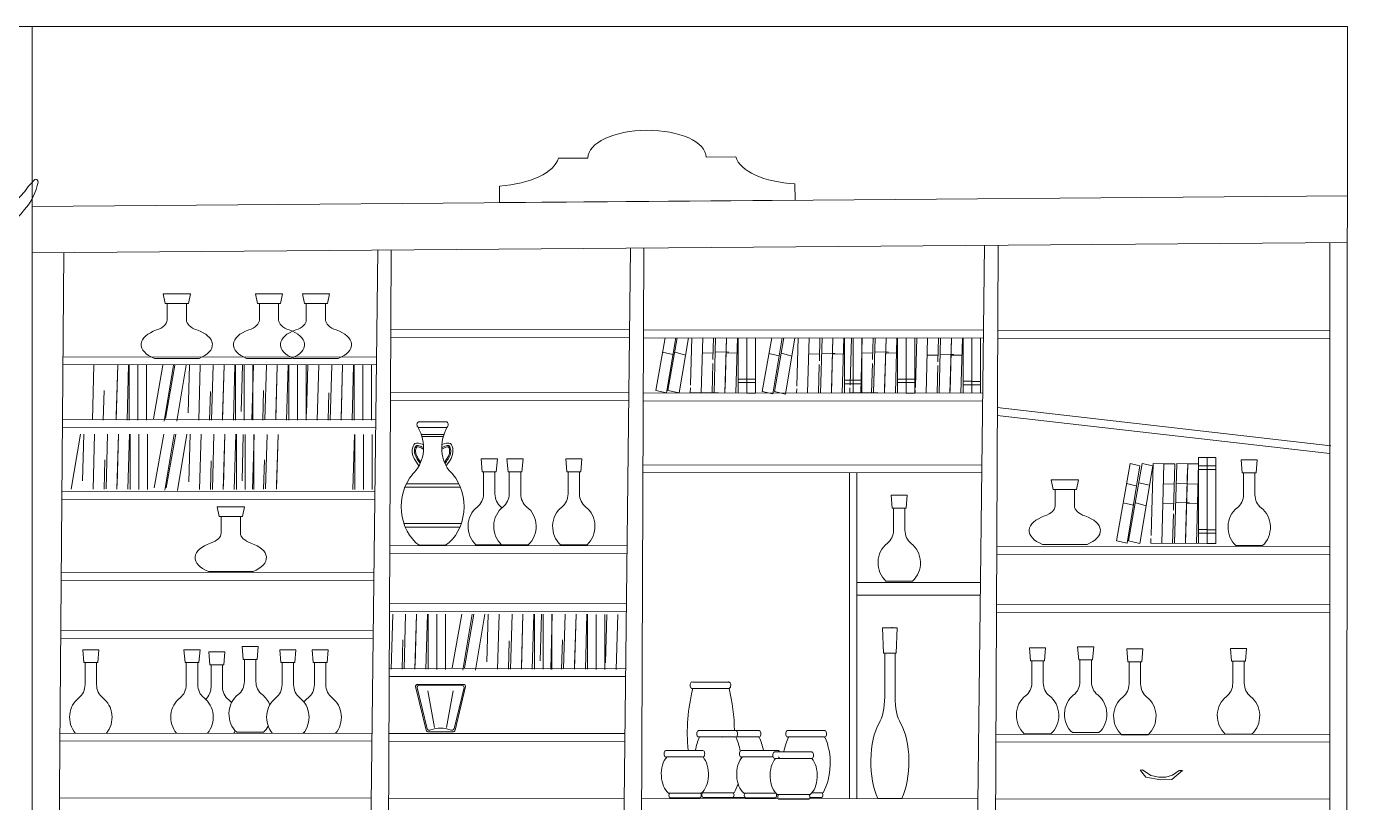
# Model space of a CAD drawing. Header units: centimetres. Extents: x 2280 to 32242, y -4577 to 2534.
# Drawn here: x 24495 to 24736.3, y -2858.4 to -2716.6 of the extents above; entities that cross this region are included whole.
import ezdxf

# ---------------------------------------------------------------- set-up
doc = ezdxf.new("R2010")
doc.units = ezdxf.units.CM
doc.layers.get('0').update_dxf_attribs({"lineweight": 15})
doc.layers.add('dim', color=40, linetype='Continuous', lineweight=0)
doc.layers.add('obiekty', color=22, linetype='Continuous', lineweight=5)

# ---------------------------------------------------------------- blocks, each defined once
blk = doc.blocks.new('ARCH_front_067')
for p, q in [((0.32, 0.512), (0.48, 0.512)), ((1.28, 0.512), (1.12, 0.512)), ((0, 0.192), (0, 0)), ((1.6, 0), (1.6, 0.192)), ((0, 0), (1.6, 0))]:
    blk.add_line(p, q)
for centre, radius, start, end in [((0.8, 0.512), 0.32, 0, 180), ((-0.0491, 0.5611), 0.3723, 277.57428, 352.42572), ((1.6491, 0.5611), 0.3723, 187.57428, 262.42572)]:
    blk.add_arc(centre, radius, start, end)
blk = doc.blocks.new('OBJE_bar_011')
for p, q in [((-0.0255, 0.2436), (-0.0218, 0.207)), ((-0.0218, 0.2436), (-0.0255, 0.2436)), ((-0.0218, 0.2436), (-0.0255, 0.2436)), ((-0.0218, 0.2436), (0.0019, 0.2436)), ((0.0218, 0.2436), (-0.0019, 0.2436)), ((0.0083, 0.2442), (0.0082, 0.2436)), ((0.0083, 0.2442), (0.0082, 0.2436)), ((0.0255, 0.2436), (0.0218, 0.207)), ((0.0218, 0.2436), (0.0255, 0.2436)), ((0.0218, 0.2436), (0.0255, 0.2436)), ((-0.0181, 0.207), (-0.0218, 0.207)), ((-0.0181, 0.207), (-0.0218, 0.207)), ((0, 0.207), (-0.0181, 0.207)), ((-0.0181, 0.207), (-0.0181, 0.1446)), ((0, 0.207), (0.0181, 0.207)), ((0.0181, 0.207), (0.0218, 0.207)), ((0.0181, 0.207), (0.0181, 0.1446)), ((0.0181, 0.207), (0.0218, 0.207)), ((0.0419, 0), (-0.0419, 0))]:
    blk.add_line(p, q)
for centre, radius, start, end in [((-0.0636, 0.1446), 0.0455, 304.4798, 0), ((0.0636, 0.1446), 0.0455, 180, 235.5202), ((0, 0.052), 0.0668, 124.4798, 231.1317), ((0, 0.052), 0.0668, 308.8683, 55.5202)]:
    blk.add_arc(centre, radius, start, end)
blk = doc.blocks.new('OBJE_bar_032')
for p, q in [((-0.0419, 0.3006), (0.0436, 0.3006)), ((-0.0419, 0.2874), (0.0436, 0.2874)), ((-0.0327, 0.2697), (0.0345, 0.2697)), ((-0.031, 0.2653), (0.0327, 0.2653)), ((-0.0822, 0.1413), (0.084, 0.1413)), ((-0.0775, 0.1501), (0.0793, 0.1501)), ((-0.0849, 0.053), (0.0863, 0.053)), ((-0.0808, 0.0442), (0.0822, 0.0442)), ((-0.0396, 0), (0.0396, 0))]:
    blk.add_line(p, q)
for centre, radius, start, end in [((-0.0381, 0.294), 0.00763, 119.7476, 240.2524), ((0.0399, 0.294), 0.00763, 299.7476, 60.2524), ((-0.1064, 0.238), 0.0802, 305.8384, 31.4455), ((-0.1226, 0.2404), 0.0934, 24.9606, 30.1669), ((0.1082, 0.238), 0.0802, 148.5545, 234.1616), ((0.1244, 0.2404), 0.0934, 149.8331, 155.0394), ((0.0169, 0.0941), 0.1097, 134.0716, 239.0299), ((-0.0141, 0.0945), 0.1087, 299.5996, 46.1578)]:
    blk.add_arc(centre, radius, start, end)
for points in [[(-0.0265, 0.2454), (-0.0522, 0.2477), (-0.0597, 0.2323), (-0.0399, 0.1938)], [(0.0283, 0.2454), (0.054, 0.2477), (0.0614, 0.2323), (0.0417, 0.1938)]]:
    blk.add_spline(points, degree=3)
for points, knots in [([(-0.0268, 0.2382), (-0.031, 0.2399), (-0.0332, 0.2407), (-0.0381, 0.2422), (-0.0406, 0.2428), (-0.0443, 0.2433), (-0.0456, 0.2432), (-0.0472, 0.2429), (-0.0477, 0.2427), (-0.0484, 0.2423), (-0.0487, 0.2421), (-0.0494, 0.2413), (-0.0498, 0.2408), (-0.0513, 0.2386), (-0.0522, 0.2362), (-0.0532, 0.2318), (-0.0533, 0.2299), (-0.0531, 0.2262), (-0.0528, 0.2244), (-0.051, 0.2185), (-0.0486, 0.2144), (-0.0423, 0.2061), (-0.0386, 0.2021), (-0.0364, 0.1997)], [0, 0, 0, 0, 0.460321, 0.460321, 1.062273, 1.062273, 1.547377, 1.547377, 1.868648, 1.868648, 2.117264, 2.117264, 2.365881, 2.365881, 3.032395, 3.032395, 3.577724, 3.577724, 4.123053, 4.123053, 5.381714, 5.381714, 6.533622, 6.533622, 6.533622, 6.533622]), ([(-0.0269, 0.2346), (-0.032, 0.2368), (-0.0342, 0.2376), (-0.0386, 0.2389), (-0.0407, 0.2394), (-0.0438, 0.2399), (-0.0448, 0.2399), (-0.0459, 0.2398), (-0.0462, 0.2397), (-0.0463, 0.2397), (-0.0464, 0.2396), (-0.0465, 0.2395), (-0.0467, 0.2394), (-0.0471, 0.2388), (-0.0474, 0.2385), (-0.0479, 0.2375), (-0.0482, 0.2369), (-0.049, 0.235), (-0.0495, 0.2334), (-0.05, 0.2304), (-0.05, 0.229), (-0.0498, 0.2262), (-0.0495, 0.2249), (-0.0486, 0.2221), (-0.048, 0.2207), (-0.0457, 0.2162), (-0.0436, 0.2131), (-0.0384, 0.2068), (-0.0354, 0.2036), (-0.0345, 0.2025)], [0, 0, 0, 0, 0.450917, 0.450917, 0.98865, 0.98865, 1.430592, 1.430592, 1.742574, 1.742574, 1.974566, 1.974566, 2.206558, 2.206558, 2.438551, 2.438551, 2.670543, 2.670543, 3.159544, 3.159544, 3.648545, 3.648545, 4.137546, 4.137546, 4.626547, 4.626547, 5.604548, 5.604548, 6.533622, 6.533622, 6.533622, 6.533622]), ([(0.0285, 0.2382), (0.0328, 0.2399), (0.035, 0.2407), (0.0398, 0.2422), (0.0423, 0.2428), (0.0461, 0.2433), (0.0474, 0.2432), (0.049, 0.2429), (0.0494, 0.2427), (0.0501, 0.2423), (0.0504, 0.2421), (0.0512, 0.2413), (0.0516, 0.2408), (0.053, 0.2386), (0.054, 0.2362), (0.0549, 0.2318), (0.0551, 0.2299), (0.0549, 0.2262), (0.0546, 0.2244), (0.0528, 0.2185), (0.0503, 0.2144), (0.044, 0.2061), (0.0403, 0.2021), (0.0381, 0.1997)], [0, 0, 0, 0, 0.460321, 0.460321, 1.062273, 1.062273, 1.547377, 1.547377, 1.868648, 1.868648, 2.117264, 2.117264, 2.365881, 2.365881, 3.032395, 3.032395, 3.577724, 3.577724, 4.123053, 4.123053, 5.381714, 5.381714, 6.533622, 6.533622, 6.533622, 6.533622]), ([(0.0286, 0.2346), (0.0338, 0.2368), (0.0359, 0.2376), (0.0403, 0.2389), (0.0425, 0.2394), (0.0455, 0.2399), (0.0466, 0.2399), (0.0477, 0.2398), (0.0479, 0.2397), (0.0481, 0.2397), (0.0481, 0.2396), (0.0483, 0.2395), (0.0484, 0.2394), (0.0489, 0.2388), (0.0492, 0.2385), (0.0497, 0.2375), (0.05, 0.2369), (0.0508, 0.235), (0.0512, 0.2334), (0.0517, 0.2304), (0.0517, 0.229), (0.0515, 0.2262), (0.0512, 0.2249), (0.0504, 0.2221), (0.0498, 0.2207), (0.0475, 0.2162), (0.0453, 0.2131), (0.0401, 0.2068), (0.0372, 0.2036), (0.0362, 0.2025)], [0, 0, 0, 0, 0.450917, 0.450917, 0.98865, 0.98865, 1.430592, 1.430592, 1.742574, 1.742574, 1.974566, 1.974566, 2.206558, 2.206558, 2.438551, 2.438551, 2.670543, 2.670543, 3.159544, 3.159544, 3.648545, 3.648545, 4.137546, 4.137546, 4.626547, 4.626547, 5.604548, 5.604548, 6.533622, 6.533622, 6.533622, 6.533622])]:
    blk.add_open_spline(points, degree=3, knots=knots)
blk = doc.blocks.new('OBJE_other_140')
for p, q in [((-0.0266, 0.004), (-0.0461, 0.1144)), ((-0.0249, 0.0079), (-0.0432, 0.112)), ((-0.0414, 0.12), (0.0414, 0.12)), ((-0.0385, 0.1176), (0.0385, 0.1176)), ((-0.0112, 0.0112), (-0.0233, 0.104)), ((0.0112, 0.0112), (0.0233, 0.104)), ((0.0249, 0.0079), (0.0432, 0.112)), ((0.0266, 0.004), (0.0461, 0.1144)), ((-0.0219, 0), (0.0219, 0))]:
    blk.add_line(p, q)
for centre, radius, start, end in [((-0.0414, 0.1152), 0.00478, 90, 190.015), ((-0.0385, 0.1128), 0.00478, 90, 190.015), ((0.0385, 0.1128), 0.00478, 349.985, 90), ((0.0414, 0.1152), 0.00478, 349.985, 90), ((-0.0219, 0.0048), 0.00478, 190.015, 270), ((-0.0202, 0.0088), 0.00478, 190.015, 300.9253), ((0, -0.0249), 0.0344, 59.0747, 120.9253), ((0.0202, 0.0088), 0.00478, 239.0747, 349.985), ((0.0219, 0.0048), 0.00478, 270, 349.985)]:
    blk.add_arc(centre, radius, start, end)
blk = doc.blocks.new('OBJE_other_165')
for p, q in [((-0.1869, 0.0085), (-0.1416, 0.2753)), ((-0.1515, 0.0005), (-0.1086, 0.2674)), ((-0.1467, 0.009), (-0.1014, 0.2753)), ((-0.1416, 0.2753), (-0.1086, 0.2674)), ((-0.1095, 0.0001), (-0.066, 0.2674)), ((-0.1014, 0.2753), (-0.0661, 0.2669)), ((-0.0718, 0.0292), (-0.0651, 0.2753)), ((-0.0651, 0.2753), (-0.0289, 0.2743)), ((-0.0363, 0.0005), (-0.0289, 0.2748)), ((-0.0363, 0.0005), (-0.0289, 0.2748)), ((-0.0363, 0.0005), (-0.0289, 0.2748)), ((-0.0289, 0.2748), (0.0074, 0.2738)), ((0.0031, 0.1148), (0.0074, 0.2738)), ((0.0068, 0.001), (0.0142, 0.2753)), ((0.0142, 0.2753), (0.0504, 0.2743)), ((0.043, 0.0005), (0.0504, 0.2748)), ((0.0504, 0.2748), (0.0867, 0.2738)), ((0.0793, 0), (0.0867, 0.2738)), ((0.1156, 0.2966), (0.0867, 0.2966)), ((0.0867, 0.2966), (0.0867, -0.0003)), ((0.1156, 0.2672), (0.0867, 0.2672)), ((0.1156, -0.0005), (0.1156, 0.2966)), ((0.1156, 0.2963), (0.1156, -0.0005)), ((0.1444, 0.2963), (0.1156, 0.2963)), ((0.1444, 0.267), (0.1156, 0.267)), ((0.1444, -0.0007), (0.1444, 0.2963)), ((0.0434, 0.0141), (0.05, 0.2579)), ((0.0434, 0.0141), (0.05, 0.2579)), ((0.1156, 0.2553), (0.0867, 0.2553)), ((0.1444, 0.2551), (0.1156, 0.2551)), ((-0.1226, 0.199), (-0.1533, 0.2063)), ((-0.0769, 0.2003), (-0.1127, 0.2089)), ((0.0055, 0.2042), (-0.0307, 0.2052)), ((0.0486, 0.2071), (0.0124, 0.2081)), ((0.0848, 0.2042), (0.0486, 0.2052)), ((-0.1304, 0.1321), (-0.1645, 0.1403)), ((-0.0884, 0.13), (-0.1229, 0.1405)), ((0.0037, 0.1373), (-0.0325, 0.1383)), ((0.0563, 0.14), (0.0106, 0.1412)), ((0.083, 0.1373), (0.0468, 0.1383)), ((0, 0), (0.0027, 0.1018)), ((0.1156, 0.0476), (0.0867, 0.0476)), ((0.1444, 0.0474), (0.1156, 0.0474)), ((-0.1515, 0.0005), (-0.1868, 0.009)), ((-0.1095, 0.0001), (-0.1467, 0.009)), ((-0.0725, 0.001), (-0.0721, 0.0175)), ((-0.0725, 0.001), (-0.0721, 0.0175)), ((-0.0725, 0.001), (0.1156, -0.0005)), ((-0.0718, 0.0269), (-0.0718, 0.0292)), ((-0.0718, 0.0269), (-0.0718, 0.0292)), ((0.043, 0.0005), (0.0431, 0.0017)), ((0.043, 0.0005), (0.0431, 0.0017)), ((0.1156, 0.0357), (0.0867, 0.0357)), ((0.1444, 0.0355), (0.1156, 0.0355)), ((0.1444, -0.0007), (0.1156, -0.0005))]:
    blk.add_line(p, q)
blk = doc.blocks.new('OBJE_other_097')
for p, q in [((0.0909, 0.3761), (0.2893, 0.3761)), ((0.0915, 0.3554), (0.2893, 0.3554)), ((-0.4368, 0.2178), (-0.2384, 0.2178)), ((-0.075, 0.2179), (0.0527, 0.2179)), ((0.0533, 0.2178), (0.2517, 0.2178)), ((-0.4363, 0.1971), (-0.2384, 0.1971)), ((-0.0744, 0.1972), (0.0477, 0.1972)), ((0.0539, 0.1971), (0.2517, 0.1971)), ((-0.3653, 0.1481), (-0.1669, 0.1481)), ((-0.1812, 0.1529), (0.0173, 0.1529)), ((-0.1555, 0.1322), (0.0173, 0.1322)), ((0.2344, 0.1529), (0.4328, 0.1529)), ((0.235, 0.1322), (0.4328, 0.1322)), ((-0.3648, 0.1274), (-0.1669, 0.1274)), ((-0.4306, 0.0154), (-0.3697, 0.0154)), ((-0.3591, 0.0095), (-0.1788, 0.0095)), ((-0.175, 0.0142), (0.0054, 0.0142)), ((0, 0), (0.1018, 0)), ((0.0595, 0.0154), (0.2398, 0.0154)), ((0.2406, 0.0142), (0.4209, 0.0142)), ((-0.4226, -0.0001), (-0.3587, -0.0001)), ((-0.3511, -0.006), (-0.1885, -0.006)), ((-0.167, -0.0013), (-0.0043, -0.0013)), ((0.0675, -0.0001), (0.2301, -0.0001)), ((0.2486, -0.0013), (0.4112, -0.0013))]:
    blk.add_line(p, q)
for centre, radius, start, end in [((0.4311, 0.208), 0.3739, 156.833, 178.4974), ((0.0886, 0.3657), 0.0107, 77.4869, 285.7234), ((-0.0567, 0.208), 0.3741, 351.516, 23.1416), ((0.2916, 0.3657), 0.0107, 254.2766, 102.5131), ((-0.4391, 0.2074), 0.0107, 77.4869, 285.7234), ((-0.2361, 0.2074), 0.0107, 254.2766, 102.5131), ((-0.0773, 0.2075), 0.0107, 77.4869, 285.7234), ((0.051, 0.2074), 0.0107, 77.4869, 285.7234), ((0.1258, 0.2075), 0.0107, 74.98, 102.5131), ((0.254, 0.2074), 0.0107, 254.2766, 102.5131), ((-0.3349, 0.1115), 0.1357, 141.0681, 225.1133), ((-0.346, 0.1115), 0.1357, 15.6476, 38.8951), ((0.027, 0.1116), 0.1357, 141.0681, 162.3212), ((0.1552, 0.1115), 0.1357, 141.0681, 162.9527), ((0.1258, 0.2075), 0.0107, 254.2766, 283.3464), ((0.1441, 0.1115), 0.1357, 17.7281, 38.8951), ((-0.3676, 0.1377), 0.0107, 77.4869, 285.7234), ((-0.1835, 0.1424), 0.0107, 77.4869, 147.7209), ((-0.1475, 0.0757), 0.0674, 123.589, 129.8457), ((-0.1646, 0.1377), 0.0107, 254.2766, 102.5131), ((-0.0221, 0.0757), 0.0673, 294.0565, 56.3667), ((0.0196, 0.1424), 0.0107, 254.2766, 102.5131), ((0.1552, 0.1115), 0.1357, 171.3825, 173.0907), ((0.2681, 0.0757), 0.0674, 123.589, 245.9295), ((0.2321, 0.1424), 0.0107, 77.4869, 285.7234), ((0.3935, 0.0757), 0.0673, 294.0565, 56.3667), ((0.4351, 0.1424), 0.0107, 254.2766, 102.5131), ((-0.3317, 0.071), 0.0674, 123.589, 245.9295), ((-0.2062, 0.071), 0.0673, 294.0565, 56.3667), ((0.1552, 0.1115), 0.1357, 209.7653, 225.1133), ((-0.4226, 0.0076), 0.00776, 90, 270), ((-0.3511, 0.0017), 0.00776, 90, 270), ((-0.1885, 0.0017), 0.00776, 270, 90), ((-0.167, 0.0064), 0.00776, 90, 270), ((-0.0043, 0.0064), 0.00776, 270, 90), ((0.0675, 0.0076), 0.00776, 90, 270), ((0.2301, 0.0076), 0.00776, 270, 90), ((0.2486, 0.0064), 0.00776, 90, 270), ((0.4112, 0.0064), 0.00776, 270, 90)]:
    blk.add_arc(centre, radius, start, end)
blk = doc.blocks.new('ARCH_front_096')
for points in [[(-0.2222, 0.3002), (-0.2243, 0.3018), (-0.2271, 0.3012), (-0.2285, 0.2996), (-0.2291, 0.2979), (-0.2298, 0.2941), (-0.2298, 0.2878), (-0.2286, 0.2834), (-0.2258, 0.2764), (-0.2241, 0.2734), (-0.2205, 0.2694), (-0.2158, 0.2663), (-0.2111, 0.2642), (-0.206, 0.2625), (-0.1995, 0.2611), (-0.1851, 0.2598), (-0.1736, 0.2598), (-0.1645, 0.2604), (-0.1556, 0.2611), (-0.1427, 0.2618), (-0.134, 0.2624), (-0.1223, 0.2622), (-0.113, 0.2622), (-0.1039, 0.2616), (-0.0967, 0.2609), (-0.088, 0.2589), (-0.0784, 0.2569), (-0.0719, 0.2546), (-0.0677, 0.254), (-0.0682, 0.2533), (-0.0711, 0.2486), (-0.0729, 0.2459), (-0.0755, 0.2439), (-0.0769, 0.2439), (-0.0789, 0.2432), (-0.08, 0.2417), (-0.08, 0.2388), (-0.08, 0.237), (-0.0793, 0.2354), (-0.0784, 0.2339), (-0.0769, 0.2329), (-0.0744, 0.2301), (-0.0726, 0.2296), (-0.0698, 0.228), (-0.067, 0.2248), (-0.0667, 0.2223), (-0.0674, 0.2187), (-0.0694, 0.2147), (-0.0708, 0.2094), (-0.0709, 0.2031), (-0.0702, 0.1984), (-0.0691, 0.1951), (-0.0684, 0.1926), (-0.0685, 0.1884), (-0.0698, 0.184), (-0.0706, 0.1801), (-0.0714, 0.173), (-0.0713, 0.166), (-0.0702, 0.162), (-0.0687, 0.1602), (-0.0675, 0.1587), (-0.0643, 0.1563), (-0.0618, 0.1548), (-0.0582, 0.1517), (-0.056, 0.1498), (-0.0557, 0.1472), (-0.0554, 0.144), (-0.0555, 0.1414), (-0.0557, 0.1374), (-0.0565, 0.1339), (-0.057, 0.1296), (-0.0573, 0.127), (-0.0581, 0.1257), (-0.0576, 0.1245), (-0.0574, 0.1215), (-0.0575, 0.1199), (-0.0571, 0.1185), (-0.0571, 0.1168), (-0.0584, 0.1136), (-0.0599, 0.1102), (-0.0598, 0.1083), (-0.0617, 0.1067), (-0.062, 0.1036), (-0.0618, 0.1015), (-0.0611, 0.0996), (-0.0585, 0.0963), (-0.0565, 0.0935), (-0.0562, 0.0912), (-0.0559, 0.0885), (-0.0553, 0.0852)], [(-0.0553, 0.0852), (-0.0546, 0.0825), (-0.0528, 0.0804), (-0.0527, 0.0784), (-0.0474, 0.073), (-0.0433, 0.0719), (-0.0383, 0.0716), (-0.0366, 0.0714), (-0.0361, 0.0719), (-0.0345, 0.0706), (-0.0329, 0.0676), (-0.0325, 0.0649), (-0.0317, 0.0602), (-0.0313, 0.0566), (-0.031, 0.0537), (-0.031, 0.0489), (-0.0312, 0.0455), (-0.0315, 0.0418), (-0.0319, 0.0392), (-0.0318, 0.0382), (-0.0318, 0.0376), (-0.0318, 0.0363), (-0.0304, 0.0349), (-0.0304, 0.031), (-0.0299, 0.0256), (-0.0299, 0.021), (-0.0304, 0.0192), (-0.0308, 0.0165), (-0.0307, 0.0149), (-0.0302, 0.0132), (-0.0292, 0.0119), (-0.0278, 0.011), (-0.027, 0.0109), (-0.0258, 0.0089), (-0.0246, 0.0069), (-0.0228, 0.0056), (-0.0206, 0.004), (-0.0182, 0.0032), (-0.0156, 0.0027), (-0.0129, 0.0025), (-0.0113, 0.0018), (-0.0094, 0.0012), (-0.0079, 0.0008), (-0.006, 0.0007), (-0.0047, 0.0017), (-0.0044, 0.0032), (-0.0043, 0.0047), (-0.005, 0.0056), (-0.005, 0.0076), (-0.0051, 0.0091), (-0.0081, 0.0119), (-0.0092, 0.013), (-0.0097, 0.0159), (-0.0102, 0.0174), (-0.0108, 0.0188), (-0.012, 0.019), (-0.0133, 0.018), (-0.0145, 0.0168), (-0.0151, 0.017), (-0.016, 0.0184), (-0.0167, 0.0196), (-0.0176, 0.0229), (-0.0189, 0.0274), (-0.02, 0.0326), (-0.0209, 0.0387), (-0.0212, 0.044), (-0.0212, 0.0458), (-0.0199, 0.0478), (-0.0194, 0.0486), (-0.018, 0.0498), (-0.017, 0.0503), (-0.0159, 0.0521), (-0.0148, 0.0539), (-0.0134, 0.055), (-0.0134, 0.0558), (-0.0139, 0.0566), (-0.0144, 0.0567), (-0.0144, 0.0576), (-0.0136, 0.0585), (-0.0131, 0.0589), (-0.013, 0.0599), (-0.012, 0.0598), (-0.0115, 0.0606), (-0.0109, 0.0611), (-0.0102, 0.0599), (-0.0097, 0.0596), (-0.009, 0.0603), (-0.0081, 0.0601), (-0.0077, 0.0612), (-0.0074, 0.0634), (-0.0066, 0.0621), (-0.0065, 0.0605), (-0.0055, 0.0603), (-0.0046, 0.0587), (-0.0036, 0.0573), (-0.0024, 0.0557), (-0.0014, 0.0552), (-0.0007, 0.0543), (-0.0001, 0.0531), (0.0009, 0.0514), (0.0022, 0.0496), (0.0043, 0.0479), (0.0059, 0.0459), (0.0069, 0.0439), (0.0074, 0.0408), (0.0078, 0.0367), (0.0083, 0.0331), (0.0092, 0.0308), (0.01, 0.0293), (0.0104, 0.0269), (0.0102, 0.0235), (0.0092, 0.0203), (0.0079, 0.017), (0.0071, 0.0166), (0.0062, 0.0166), (0.0052, 0.0183), (0.0044, 0.02), (0.0037, 0.0184), (0.0025, 0.0175), (0.0025, 0.016), (0.0022, 0.0153), (0.0023, 0.014), (0.0024, 0.013), (0.0012, 0.013), (0.0005, 0.0125), (0.0002, 0.0111), (-0.0009, 0.0104), (-0.0009, 0.0088), (-0.0012, 0.005), (-0.0016, 0.0038), (-0.0016, 0.0025), (-0.0012, 0.0009), (-0.0004, 0.0003), (0.0004, -0.0003), (0.0018, -0.0005), (0.0032, -0.0003), (0.0048, 0), (0.0066, 0.0007), (0.0082, 0.0011), (0.0094, 0.0011), (0.011, 0.0012), (0.0129, 0.0025), (0.0142, 0.0038), (0.0152, 0.0052), (0.0159, 0.0072), (0.0162, 0.0086), (0.0164, 0.0096), (0.018, 0.0092), (0.019, 0.0099), (0.02, 0.011), (0.0207, 0.0123), (0.0206, 0.0162), (0.0206, 0.0232), (0.0205, 0.028), (0.0213, 0.0325), (0.0215, 0.0363), (0.022, 0.0402), (0.0226, 0.0444), (0.0231, 0.0488), (0.0236, 0.0556), (0.0237, 0.0591), (0.0233, 0.067), (0.0231, 0.0744), (0.0231, 0.0792), (0.0233, 0.0822), (0.0232, 0.0868), (0.0229, 0.0895), (0.0236, 0.0915), (0.0252, 0.093), (0.0279, 0.0976), (0.0289, 0.0987), (0.03, 0.101), (0.0305, 0.1052), (0.0306, 0.1099), (0.0315, 0.1141), (0.0327, 0.1196), (0.0344, 0.1263), (0.0363, 0.1333), (0.0394, 0.1394), (0.0413, 0.1418), (0.0436, 0.143), (0.0492, 0.1457), (0.0496, 0.1486), (0.0524, 0.1514), (0.053, 0.1545), (0.0538, 0.1575), (0.0539, 0.1609), (0.0535, 0.1645), (0.0535, 0.166), (0.0567, 0.1653), (0.0587, 0.1671), (0.0602, 0.1712), (0.061, 0.1736), (0.061, 0.175), (0.0614, 0.1762), (0.062, 0.1795), (0.0619, 0.1843), (0.0608, 0.1885), (0.0596, 0.193), (0.0568, 0.2036), (0.0547, 0.2121), (0.054, 0.2175), (0.0538, 0.2256), (0.0541, 0.2304), (0.055, 0.2357), (0.0566, 0.241), (0.0602, 0.2407), (0.0653, 0.2415), (0.0714, 0.2424), (0.072, 0.2431), (0.0733, 0.2426), (0.0813, 0.2432), (0.0921, 0.2438), (0.093, 0.2432), (0.0988, 0.2432), (0.1043, 0.2428), (0.1206, 0.2419), (0.1343, 0.2411), (0.1425, 0.2415), (0.1463, 0.2415), (0.1573, 0.2418), (0.166, 0.2428), (0.1743, 0.2442), (0.1828, 0.2461), (0.1884, 0.248), (0.1929, 0.2493), (0.2016, 0.2529), (0.2073, 0.2556), (0.2152, 0.2604), (0.2203, 0.2632), (0.2262, 0.2677), (0.2302, 0.2716), (0.2346, 0.2756), (0.2383, 0.28), (0.2412, 0.285), (0.2432, 0.2885), (0.2443, 0.2917), (0.2451, 0.2944), (0.245, 0.2958), (0.2439, 0.2968), (0.2429, 0.297), (0.2418, 0.2968), (0.2403, 0.2957), (0.238, 0.2937), (0.2345, 0.2909), (0.2307, 0.2868), (0.2259, 0.2826), (0.2229, 0.2805), (0.2131, 0.2753), (0.207, 0.2729), (0.2009, 0.2712), (0.1953, 0.2706), (0.1891, 0.2698), (0.1824, 0.2689), (0.1712, 0.2689), (0.1615, 0.2696), (0.157, 0.2702), (0.1425, 0.2728), (0.1301, 0.2756), (0.1186, 0.2782), (0.1082, 0.2802), (0.1019, 0.2817), (0.0941, 0.2829), (0.0825, 0.2845), (0.0761, 0.2852), (0.0705, 0.2853), (0.0704, 0.2846), (0.0669, 0.2848), (0.0645, 0.2851), (0.0586, 0.2845), (0.0565, 0.2837), (0.0554, 0.2831), (0.0534, 0.2827), (0.0508, 0.2819), (0.0489, 0.2806), (0.0476, 0.2795), (0.0471, 0.278), (0.0438, 0.279), (0.0385, 0.2811), (0.0345, 0.2826), (0.0328, 0.2832), (0.0298, 0.2843), (0.027, 0.2854), (0.0224, 0.2855), (0.0185, 0.2852), (0.0132, 0.2847), (0.0081, 0.2847), (0.0028, 0.2856), (-0.0024, 0.2864), (-0.008, 0.2878), (-0.0122, 0.2888), (-0.0176, 0.2888), (-0.0218, 0.2885), (-0.0255, 0.2879), (-0.036, 0.2878), (-0.0431, 0.2878), (-0.0465, 0.2884), (-0.049, 0.289), (-0.0482, 0.2911), (-0.0505, 0.2937), (-0.0532, 0.2958), (-0.0581, 0.2966), (-0.063, 0.2983), (-0.0677, 0.2992), (-0.0712, 0.3003), (-0.0716, 0.3019), (-0.0732, 0.3015), (-0.0768, 0.3023), (-0.0816, 0.3028), (-0.0858, 0.3035), (-0.0886, 0.3035), (-0.0886, 0.3047), (-0.0911, 0.3046), (-0.098, 0.3046), (-0.1045, 0.3046), (-0.1051, 0.3055), (-0.1082, 0.3052), (-0.1189, 0.3047), (-0.1288, 0.3041), (-0.1364, 0.3033), (-0.144, 0.3023), (-0.1507, 0.3008), (-0.1588, 0.2989), (-0.1633, 0.2972), (-0.1681, 0.2963), (-0.1725, 0.295), (-0.1765, 0.2938), (-0.1808, 0.2923), (-0.1856, 0.2907), (-0.1901, 0.2895), (-0.1965, 0.2884), (-0.2019, 0.2874), (-0.2066, 0.2862), (-0.2101, 0.2856), (-0.2125, 0.2856), (-0.2147, 0.2868), (-0.2165, 0.2892), (-0.2175, 0.292), (-0.2192, 0.2949), (-0.2209, 0.2976), (-0.2222, 0.3002)], [(-0.0405, 0.1721), (-0.0456, 0.1766), (-0.0466, 0.1733), (-0.0479, 0.1747), (-0.0496, 0.177), (-0.0498, 0.179), (-0.0503, 0.1812), (-0.0514, 0.1845), (-0.0527, 0.1867), (-0.0538, 0.1883), (-0.0543, 0.1865), (-0.0533, 0.1847), (-0.0531, 0.1805), (-0.054, 0.1794), (-0.0547, 0.178), (-0.0543, 0.1756), (-0.0533, 0.1722), (-0.052, 0.1694), (-0.0508, 0.1671), (-0.049, 0.1648), (-0.0476, 0.1664), (-0.0471, 0.1678), (-0.0471, 0.1697), (-0.0464, 0.1711), (-0.0451, 0.1705), (-0.0449, 0.1716), (-0.0435, 0.172), (-0.0424, 0.1717), (-0.0416, 0.1723), (-0.0405, 0.1721)]]:
    blk.add_lwpolyline(points)

msp = doc.modelspace()

# ---------------------------------------------------------------- linework, layer by layer
at = {"layer": 'dim'}
for p, q in [((24736.332, -2716.62), (23981.765, -2716.62)), ((24496.008, -2716.62), (24496.008, -2927.064)), ((24736.104, -2927.064), (24736.332, -2716.62)), ((24496.008, -2749.498), (24736.298, -2747.58)), ((24496.008, -2757.988), (24736.289, -2756.07)), ((24733.068, -2756.096), (24733.068, -2927.064)), ((24501.823, -2757.942), (24500.481, -2927.064)), ((24559.159, -2757.484), (24557.15, -2927.064)), ((24561.589, -2757.465), (24560.868, -2927.064)), ((24605.345, -2757.115), (24603.331, -2927.064)), ((24607.788, -2757.096), (24607.065, -2927.064)), ((24670.014, -2756.599), (24667.995, -2927.064)), ((24672.469, -2756.58), (24671.744, -2927.064)), ((24561.527, -2771.995), (24605.168, -2772.04)), ((24607.724, -2772.043), (24669.831, -2772.108)), ((24672.403, -2772.11), (24733.068, -2772.174)), ((24561.521, -2773.438), (24605.151, -2773.483)), ((24607.718, -2773.486), (24669.814, -2773.55)), ((24672.397, -2773.553), (24733.068, -2773.616)), ((24501.672, -2776.943), (24558.987, -2777.002)), ((24561.472, -2784.935), (24605.015, -2784.98)), ((24561.478, -2783.492), (24605.032, -2783.538)), ((24607.669, -2784.983), (24669.677, -2785.048)), ((24607.675, -2783.54), (24669.694, -2783.605)), ((24672.343, -2786.245), (24733.265, -2793.202)), ((24501.57, -2789.882), (24558.834, -2789.942)), ((24501.581, -2788.44), (24558.851, -2788.499)), ((24672.337, -2787.696), (24733.103, -2794.636)), ((24607.619, -2796.67), (24669.539, -2796.735)), ((24607.613, -2798.113), (24669.522, -2798.177)), ((24645.353, -2798.152), (24645.353, -2857.688)), ((24646.666, -2798.153), (24646.666, -2857.689)), ((24501.477, -2801.57), (24558.696, -2801.629)), ((24501.465, -2803.012), (24558.679, -2803.072)), ((24561.359, -2811.44), (24604.701, -2811.486)), ((24672.236, -2811.556), (24733.068, -2811.619)), ((24561.353, -2812.883), (24604.684, -2812.928)), ((24672.229, -2812.999), (24733.068, -2813.062)), ((24501.359, -2816.388), (24558.52, -2816.447)), ((24501.348, -2817.831), (24558.503, -2817.89)), ((24646.666, -2818.161), (24669.285, -2818.161)), ((24646.666, -2820.518), (24669.257, -2820.518)), ((24561.308, -2823.469), (24604.558, -2823.514)), ((24561.314, -2822.026), (24604.575, -2822.071)), ((24672.184, -2823.584), (24733.068, -2823.648)), ((24672.19, -2822.142), (24733.068, -2822.205)), ((24501.264, -2828.416), (24558.378, -2828.476)), ((24501.275, -2826.974), (24558.395, -2827.033)), ((24561.258, -2835.327), (24604.418, -2835.372)), ((24561.264, -2833.884), (24604.435, -2833.929)), ((24501.115, -2847.123), (24558.097, -2847.182)), ((24501.127, -2845.68), (24558.114, -2845.74)), ((24561.207, -2847.186), (24604.277, -2847.231)), ((24561.214, -2845.743), (24604.294, -2845.788)), ((24672.084, -2847.301), (24733.068, -2847.365)), ((24672.09, -2845.858), (24733.068, -2845.922)), ((24698.856, -2852.376), (24698.454, -2852.49)), ((24698.512, -2852.548), (24699.487, -2853.752)), ((24700.405, -2853.408), (24698.856, -2852.376)), ((24704.25, -2854.154), (24706.201, -2852.548)), ((24705.57, -2852.548), (24704.365, -2853.351)), ((24706.201, -2852.548), (24705.57, -2852.548)), ((24699.487, -2853.752), (24702.242, -2854.211)), ((24701.84, -2853.752), (24700.405, -2853.408)), ((24703.102, -2853.752), (24701.84, -2853.752)), ((24702.242, -2854.211), (24704.25, -2854.154)), ((24704.365, -2853.351), (24703.102, -2853.752)), ((24501.033, -2857.538), (24557.973, -2857.597)), ((24561.163, -2857.6), (24604.154, -2857.645)), ((24607.36, -2857.648), (24668.817, -2857.712)), ((24672.039, -2857.716), (24733.068, -2857.779))]:
    msp.add_line(p, q, dxfattribs=at)
at = {"layer": 'obiekty'}
for p, q in [((24609.973, -2783.111), (24611.665, -2773.49)), ((24611.914, -2783.534), (24613.587, -2773.492)), ((24612.182, -2783.086), (24613.87, -2773.492)), ((24614.219, -2783.557), (24615.915, -2773.494)), ((24616.292, -2782.011), (24616.53, -2773.495)), ((24618.24, -2783.534), (24618.52, -2773.497)), ((24618.24, -2783.534), (24618.52, -2773.497)), ((24618.24, -2783.534), (24618.52, -2773.497)), ((24620.4, -2777.477), (24620.511, -2773.499)), ((24620.601, -2783.507), (24620.881, -2773.499)), ((24622.591, -2783.534), (24622.871, -2773.502)), ((24622.611, -2782.812), (24622.871, -2773.502)), ((24622.611, -2782.812), (24622.871, -2773.502)), ((24624.581, -2783.561), (24624.862, -2773.504)), ((24624.988, -2773.504), (24624.988, -2783.575)), ((24626.571, -2783.587), (24626.571, -2773.505)), ((24626.571, -2773.505), (24626.571, -2783.587)), ((24628.153, -2783.6), (24628.153, -2773.507)), ((24629.404, -2783.313), (24631.128, -2773.51)), ((24631.345, -2783.736), (24633.048, -2773.512)), ((24631.613, -2783.288), (24633.333, -2773.512)), ((24633.65, -2783.759), (24635.377, -2773.515)), ((24635.723, -2782.214), (24635.966, -2773.515)), ((24637.675, -2783.571), (24637.956, -2773.517)), ((24637.675, -2783.571), (24637.956, -2773.517)), ((24637.675, -2783.571), (24637.956, -2773.517)), ((24639.831, -2777.679), (24639.947, -2773.519)), ((24640.036, -2783.574), (24640.317, -2773.52)), ((24642.026, -2783.576), (24642.308, -2773.522)), ((24642.042, -2783.014), (24642.308, -2773.522)), ((24642.042, -2783.014), (24642.308, -2773.522)), ((24644.017, -2783.578), (24644.298, -2773.524)), ((24644.419, -2773.524), (24644.419, -2783.579)), ((24645.438, -2782.011), (24645.676, -2773.525)), ((24646.002, -2783.58), (24646.002, -2773.526)), ((24646.002, -2773.526), (24646.002, -2783.58)), ((24647.386, -2783.534), (24647.666, -2773.527)), ((24647.386, -2783.534), (24647.666, -2773.527)), ((24647.386, -2783.534), (24647.666, -2773.527)), ((24647.585, -2783.582), (24647.585, -2773.527)), ((24649.546, -2777.477), (24649.657, -2773.529)), ((24649.748, -2783.507), (24650.027, -2773.53)), ((24651.738, -2783.534), (24652.017, -2773.532)), ((24651.758, -2782.812), (24652.017, -2773.532)), ((24651.758, -2782.812), (24652.017, -2773.532)), ((24653.727, -2783.561), (24654.008, -2773.534)), ((24654.134, -2773.534), (24654.134, -2783.575)), ((24655.717, -2783.587), (24655.717, -2773.536)), ((24655.717, -2773.536), (24655.717, -2783.587)), ((24657.3, -2783.6), (24657.3, -2773.537)), ((24657.38, -2782.416), (24657.629, -2773.538)), ((24659.338, -2783.594), (24659.619, -2773.54)), ((24659.338, -2783.594), (24659.619, -2773.54)), ((24659.338, -2783.594), (24659.619, -2773.54)), ((24661.488, -2777.882), (24661.61, -2773.542)), ((24661.699, -2783.597), (24661.98, -2773.542)), ((24663.689, -2783.599), (24663.97, -2773.544)), ((24663.7, -2783.217), (24663.97, -2773.544)), ((24663.7, -2783.217), (24663.97, -2773.544)), ((24665.68, -2783.601), (24665.961, -2773.546)), ((24666.077, -2773.546), (24666.077, -2783.601)), ((24667.659, -2783.603), (24667.659, -2773.548)), ((24667.659, -2773.548), (24667.659, -2783.603)), ((24669.242, -2783.604), (24669.242, -2773.55)), ((24613.076, -2776.559), (24611.202, -2776.126)), ((24615.38, -2776.668), (24613.484, -2776.112)), ((24620.433, -2776.28), (24618.444, -2776.228)), ((24623.316, -2776.141), (24620.809, -2776.076)), ((24624.784, -2776.28), (24622.795, -2776.228)), ((24632.507, -2776.762), (24630.633, -2776.328)), ((24634.811, -2776.871), (24632.915, -2776.314)), ((24639.864, -2776.482), (24637.875, -2776.43)), ((24642.748, -2776.343), (24640.24, -2776.278)), ((24644.215, -2776.482), (24642.226, -2776.43)), ((24649.58, -2776.28), (24647.591, -2776.228)), ((24652.463, -2776.141), (24649.955, -2776.076)), ((24653.931, -2776.28), (24651.942, -2776.228)), ((24661.522, -2776.684), (24659.533, -2776.633)), ((24664.405, -2776.546), (24661.898, -2776.48)), ((24665.873, -2776.684), (24663.884, -2776.633)), ((24501.661, -2778.385), (24558.97, -2778.445)), ((24507.017, -2788.489), (24507.298, -2778.452)), ((24507.017, -2788.489), (24507.298, -2778.452)), ((24507.017, -2788.489), (24507.298, -2778.452)), ((24511.368, -2788.489), (24511.649, -2778.456)), ((24511.388, -2787.767), (24511.649, -2778.456)), ((24511.388, -2787.767), (24511.649, -2778.456)), ((24513.358, -2788.516), (24513.639, -2778.458)), ((24513.765, -2778.459), (24513.765, -2788.53)), ((24515.348, -2788.542), (24515.348, -2778.46)), ((24515.348, -2778.46), (24515.348, -2788.542)), ((24516.931, -2788.554), (24516.931, -2778.462)), ((24518.182, -2788.268), (24519.906, -2778.465)), ((24520.123, -2788.691), (24521.826, -2778.467)), ((24520.391, -2788.243), (24522.11, -2778.467)), ((24522.428, -2788.714), (24524.155, -2778.469)), ((24524.5, -2787.168), (24524.743, -2778.47)), ((24526.453, -2788.526), (24526.734, -2778.472)), ((24526.453, -2788.526), (24526.734, -2778.472)), ((24526.453, -2788.526), (24526.734, -2778.472)), ((24528.813, -2788.529), (24529.094, -2778.475)), ((24530.804, -2788.531), (24531.085, -2778.477)), ((24530.82, -2787.969), (24531.085, -2778.477)), ((24530.82, -2787.969), (24531.085, -2778.477)), ((24532.795, -2788.533), (24533.076, -2778.479)), ((24533.196, -2778.479), (24533.196, -2788.533)), ((24534.216, -2786.966), (24534.453, -2778.48)), ((24534.779, -2788.535), (24534.779, -2778.48)), ((24534.779, -2778.48), (24534.779, -2788.535)), ((24536.164, -2788.489), (24536.444, -2778.482)), ((24536.164, -2788.489), (24536.444, -2778.482)), ((24536.164, -2788.489), (24536.444, -2778.482)), ((24536.362, -2788.537), (24536.362, -2778.482)), ((24538.525, -2788.462), (24538.804, -2778.485)), ((24540.515, -2788.489), (24540.795, -2778.487)), ((24540.535, -2787.767), (24540.795, -2778.487)), ((24540.535, -2787.767), (24540.795, -2778.487)), ((24542.505, -2788.516), (24542.785, -2778.489)), ((24542.912, -2778.489), (24542.912, -2788.53)), ((24544.495, -2788.542), (24544.495, -2778.491)), ((24544.495, -2778.491), (24544.495, -2788.542)), ((24546.078, -2788.554), (24546.078, -2778.492)), ((24546.158, -2787.371), (24546.406, -2778.493)), ((24548.116, -2788.549), (24548.397, -2778.495)), ((24548.116, -2788.549), (24548.397, -2778.495)), ((24548.116, -2788.549), (24548.397, -2778.495)), ((24550.476, -2788.551), (24550.757, -2778.497)), ((24552.467, -2788.553), (24552.748, -2778.499)), ((24552.477, -2788.171), (24552.748, -2778.499)), ((24552.477, -2788.171), (24552.748, -2778.499)), ((24554.457, -2788.555), (24554.738, -2778.501)), ((24554.854, -2778.501), (24554.854, -2788.556)), ((24556.437, -2788.558), (24556.437, -2778.503)), ((24556.437, -2778.503), (24556.437, -2788.558)), ((24558.02, -2788.559), (24558.02, -2778.505)), ((24620.229, -2783.561), (24620.38, -2778.165)), ((24639.666, -2783.574), (24639.812, -2778.368)), ((24649.376, -2783.561), (24649.527, -2778.165)), ((24661.329, -2783.596), (24661.469, -2778.57)), ((24616.25, -2783.507), (24616.274, -2782.633)), ((24616.25, -2783.507), (24616.274, -2782.633)), ((24616.288, -2782.137), (24616.292, -2782.011)), ((24616.288, -2782.137), (24616.292, -2782.011)), ((24626.571, -2781.036), (24624.988, -2781.036)), ((24626.571, -2781.666), (24624.988, -2781.666)), ((24628.153, -2781.048), (24626.571, -2781.048)), ((24628.153, -2781.678), (24626.571, -2781.678)), ((24635.685, -2783.569), (24635.705, -2782.835)), ((24635.685, -2783.569), (24635.705, -2782.835)), ((24635.719, -2782.339), (24635.723, -2782.214)), ((24635.719, -2782.339), (24635.723, -2782.214)), ((24646.002, -2781.238), (24644.419, -2781.238)), ((24646.002, -2781.869), (24644.419, -2781.869)), ((24645.397, -2783.507), (24645.421, -2782.633)), ((24645.397, -2783.507), (24645.421, -2782.633)), ((24645.435, -2782.137), (24645.438, -2782.011)), ((24645.435, -2782.137), (24645.438, -2782.011)), ((24647.585, -2781.251), (24646.002, -2781.251)), ((24647.585, -2781.881), (24646.002, -2781.881)), ((24655.717, -2781.036), (24654.134, -2781.036)), ((24655.717, -2781.666), (24654.134, -2781.666)), ((24657.3, -2781.048), (24655.717, -2781.048)), ((24657.3, -2781.678), (24655.717, -2781.678)), ((24657.377, -2782.542), (24657.38, -2782.416)), ((24657.377, -2782.542), (24657.38, -2782.416)), ((24667.659, -2781.441), (24666.077, -2781.441)), ((24667.659, -2782.071), (24666.077, -2782.071)), ((24669.242, -2781.453), (24667.659, -2781.453)), ((24669.242, -2782.083), (24667.659, -2782.083)), ((24509.007, -2788.516), (24509.158, -2783.12)), ((24528.443, -2788.528), (24528.589, -2783.323)), ((24538.154, -2788.516), (24538.305, -2783.12)), ((24550.106, -2788.551), (24550.247, -2783.525)), ((24611.914, -2783.534), (24609.977, -2783.086)), ((24614.219, -2783.557), (24612.182, -2783.086)), ((24616.25, -2783.507), (24626.571, -2783.587)), ((24622.591, -2783.534), (24622.593, -2783.469)), ((24622.591, -2783.534), (24622.593, -2783.469)), ((24628.153, -2783.6), (24626.571, -2783.587)), ((24631.345, -2783.736), (24629.408, -2783.288)), ((24633.65, -2783.759), (24631.613, -2783.288)), ((24645.397, -2783.507), (24655.717, -2783.587)), ((24651.738, -2783.534), (24651.739, -2783.469)), ((24651.738, -2783.534), (24651.739, -2783.469)), ((24657.3, -2783.6), (24655.717, -2783.587)), ((24657.348, -2783.592), (24657.363, -2783.038)), ((24657.348, -2783.592), (24657.363, -2783.038)), ((24503.139, -2801.155), (24504.835, -2791.092)), ((24505.211, -2799.609), (24505.449, -2791.093)), ((24507.159, -2801.132), (24507.44, -2791.095)), ((24507.159, -2801.132), (24507.44, -2791.095)), ((24507.159, -2801.132), (24507.44, -2791.095)), ((24509.521, -2801.105), (24509.8, -2791.097)), ((24511.51, -2801.132), (24511.791, -2791.099)), ((24511.531, -2800.41), (24511.791, -2791.099)), ((24511.531, -2800.41), (24511.791, -2791.099)), ((24513.5, -2801.158), (24513.781, -2791.101)), ((24513.907, -2791.101), (24513.907, -2801.173)), ((24515.49, -2801.185), (24515.49, -2791.103)), ((24515.49, -2791.103), (24515.49, -2801.185)), ((24517.073, -2801.197), (24517.073, -2791.105)), ((24518.324, -2800.911), (24520.048, -2791.108)), ((24520.265, -2801.334), (24521.968, -2791.11)), ((24520.533, -2800.886), (24522.253, -2791.11)), ((24522.57, -2801.357), (24524.297, -2791.112)), ((24524.642, -2799.811), (24524.886, -2791.113)), ((24526.595, -2801.169), (24526.876, -2791.115)), ((24526.595, -2801.169), (24526.876, -2791.115)), ((24526.595, -2801.169), (24526.876, -2791.115)), ((24528.956, -2801.172), (24529.237, -2791.117)), ((24530.946, -2801.174), (24531.227, -2791.119)), ((24530.962, -2800.612), (24531.227, -2791.119)), ((24530.962, -2800.612), (24531.227, -2791.119)), ((24532.937, -2801.176), (24533.218, -2791.121)), ((24533.338, -2791.122), (24533.338, -2801.176)), ((24534.358, -2799.609), (24534.595, -2791.123)), ((24534.921, -2801.178), (24534.921, -2791.123)), ((24534.921, -2791.123), (24534.921, -2801.178)), ((24536.306, -2801.132), (24536.586, -2791.125)), ((24536.306, -2801.132), (24536.586, -2791.125)), ((24536.306, -2801.132), (24536.586, -2791.125)), ((24536.504, -2801.179), (24536.504, -2791.125)), ((24538.667, -2801.105), (24538.946, -2791.127)), ((24540.657, -2801.132), (24540.937, -2791.129)), ((24540.677, -2800.41), (24540.937, -2791.129)), ((24540.677, -2800.41), (24540.937, -2791.129)), ((24554.599, -2801.198), (24554.88, -2791.144)), ((24554.996, -2791.144), (24554.996, -2801.199)), ((24556.579, -2801.2), (24556.579, -2791.146)), ((24556.579, -2791.146), (24556.579, -2801.2)), ((24558.162, -2801.202), (24558.162, -2791.147)), ((24509.149, -2801.158), (24509.3, -2795.763)), ((24528.586, -2801.171), (24528.731, -2795.965)), ((24538.296, -2801.158), (24538.447, -2795.763)), ((24578.048, -2795.616), (24578.263, -2797.975)), ((24578.263, -2795.616), (24578.048, -2795.616)), ((24578.263, -2795.616), (24578.048, -2795.616)), ((24578.263, -2795.616), (24579.635, -2795.616)), ((24580.792, -2795.616), (24579.42, -2795.616)), ((24580.009, -2795.58), (24580.006, -2795.616)), ((24580.009, -2795.58), (24580.006, -2795.616)), ((24581.007, -2795.616), (24580.792, -2797.975)), ((24580.792, -2795.616), (24581.007, -2795.616)), ((24580.792, -2795.616), (24581.007, -2795.616)), ((24582.741, -2795.616), (24582.956, -2797.975)), ((24582.956, -2795.616), (24582.741, -2795.616)), ((24582.956, -2795.616), (24582.741, -2795.616)), ((24582.956, -2795.616), (24584.328, -2795.616)), ((24585.485, -2795.616), (24584.113, -2795.616)), ((24584.702, -2795.58), (24584.699, -2795.616)), ((24584.702, -2795.58), (24584.699, -2795.616)), ((24585.7, -2795.616), (24585.485, -2797.975)), ((24585.485, -2795.616), (24585.7, -2795.616)), ((24585.485, -2795.616), (24585.7, -2795.616)), ((24578.478, -2797.975), (24578.263, -2797.975)), ((24578.478, -2797.975), (24578.263, -2797.975)), ((24579.528, -2797.975), (24578.478, -2797.975)), ((24578.478, -2797.975), (24578.478, -2801.99)), ((24579.528, -2797.975), (24580.577, -2797.975)), ((24580.577, -2797.975), (24580.792, -2797.975)), ((24580.577, -2797.975), (24580.577, -2801.99)), ((24580.577, -2797.975), (24580.792, -2797.975)), ((24583.171, -2797.975), (24582.956, -2797.975)), ((24583.171, -2797.975), (24582.956, -2797.975)), ((24584.221, -2797.975), (24583.171, -2797.975)), ((24583.171, -2797.975), (24583.171, -2801.99)), ((24584.221, -2797.975), (24585.27, -2797.975)), ((24585.27, -2797.975), (24585.485, -2797.975)), ((24585.27, -2797.975), (24585.27, -2801.99)), ((24585.27, -2797.975), (24585.485, -2797.975)), ((24581.958, -2811.292), (24577.097, -2811.292)), ((24586.651, -2811.292), (24581.79, -2811.292)), ((24561.611, -2833.998), (24561.891, -2823.961)), ((24561.611, -2833.998), (24561.891, -2823.961)), ((24561.611, -2833.998), (24561.891, -2823.961)), ((24563.972, -2833.972), (24564.252, -2823.964)), ((24565.962, -2833.998), (24566.242, -2823.966)), ((24565.982, -2833.276), (24566.242, -2823.966)), ((24565.982, -2833.276), (24566.242, -2823.966)), ((24567.952, -2834.025), (24568.233, -2823.968)), ((24568.359, -2823.968), (24568.359, -2834.039)), ((24569.942, -2834.052), (24569.942, -2823.97)), ((24569.942, -2823.97), (24569.942, -2834.052)), ((24571.525, -2834.064), (24571.525, -2823.971)), ((24572.775, -2833.778), (24574.5, -2823.974)), ((24574.717, -2834.201), (24576.419, -2823.976)), ((24574.985, -2833.753), (24576.704, -2823.977)), ((24577.021, -2834.224), (24578.748, -2823.979)), ((24579.094, -2832.678), (24579.337, -2823.979)), ((24581.047, -2834.036), (24581.328, -2823.982)), ((24581.047, -2834.036), (24581.328, -2823.982)), ((24581.047, -2834.036), (24581.328, -2823.982)), ((24583.407, -2834.038), (24583.688, -2823.984)), ((24585.398, -2834.04), (24585.679, -2823.986)), ((24585.413, -2833.479), (24585.679, -2823.986)), ((24585.413, -2833.479), (24585.679, -2823.986)), ((24587.388, -2834.042), (24587.669, -2823.988)), ((24587.79, -2823.988), (24587.79, -2834.043)), ((24588.81, -2832.476), (24589.047, -2823.99)), ((24589.373, -2834.044), (24589.373, -2823.99)), ((24589.373, -2823.99), (24589.373, -2834.044)), ((24590.758, -2833.998), (24591.037, -2823.992)), ((24590.758, -2833.998), (24591.037, -2823.992)), ((24590.758, -2833.998), (24591.037, -2823.992)), ((24590.956, -2834.046), (24590.956, -2823.992)), ((24593.119, -2833.972), (24593.398, -2823.994)), ((24595.109, -2833.998), (24595.388, -2823.996)), ((24595.129, -2833.276), (24595.388, -2823.996)), ((24595.129, -2833.276), (24595.388, -2823.996)), ((24597.099, -2834.025), (24597.379, -2823.998)), ((24597.506, -2823.998), (24597.506, -2834.039)), ((24599.089, -2834.052), (24599.089, -2824)), ((24599.089, -2824), (24599.089, -2834.052)), ((24600.672, -2834.064), (24600.672, -2824.002)), ((24600.752, -2832.88), (24601, -2824.002)), ((24602.709, -2834.058), (24602.99, -2824.004)), ((24602.709, -2834.058), (24602.99, -2824.004)), ((24602.709, -2834.058), (24602.99, -2824.004)), ((24563.601, -2834.025), (24563.752, -2828.63)), ((24592.748, -2834.025), (24592.898, -2828.63)), ((24505.26, -2830.463), (24505.475, -2832.822)), ((24505.475, -2830.463), (24505.26, -2830.463)), ((24505.475, -2830.463), (24505.26, -2830.463)), ((24505.475, -2830.463), (24506.847, -2830.463)), ((24508.004, -2830.463), (24506.632, -2830.463)), ((24507.221, -2830.427), (24507.218, -2830.463)), ((24507.221, -2830.427), (24507.218, -2830.463)), ((24508.219, -2830.463), (24508.004, -2832.822)), ((24508.004, -2830.463), (24508.219, -2830.463)), ((24508.004, -2830.463), (24508.219, -2830.463)), ((24523.747, -2830.463), (24523.962, -2832.822)), ((24523.962, -2830.463), (24523.747, -2830.463)), ((24523.962, -2830.463), (24523.747, -2830.463)), ((24523.962, -2830.463), (24525.334, -2830.463)), ((24526.491, -2830.463), (24525.119, -2830.463)), ((24525.708, -2830.427), (24525.705, -2830.463)), ((24525.708, -2830.427), (24525.705, -2830.463)), ((24526.706, -2830.463), (24526.491, -2832.822)), ((24526.491, -2830.463), (24526.706, -2830.463)), ((24526.491, -2830.463), (24526.706, -2830.463)), ((24528.271, -2830.857), (24528.486, -2833.215)), ((24528.486, -2830.857), (24528.271, -2830.857)), ((24528.486, -2830.857), (24528.271, -2830.857)), ((24528.486, -2830.857), (24529.858, -2830.857)), ((24531.014, -2830.857), (24529.643, -2830.857)), ((24530.232, -2830.82), (24530.228, -2830.857)), ((24530.232, -2830.82), (24530.228, -2830.857)), ((24531.23, -2830.857), (24531.014, -2833.215)), ((24531.014, -2830.857), (24531.23, -2830.857)), ((24531.014, -2830.857), (24531.23, -2830.857)), ((24534.367, -2829.874), (24534.583, -2832.232)), ((24534.583, -2829.874), (24534.367, -2829.874)), ((24534.583, -2829.874), (24534.367, -2829.874)), ((24534.583, -2829.874), (24535.955, -2829.874)), ((24537.111, -2829.874), (24535.739, -2829.874)), ((24536.328, -2829.838), (24536.325, -2829.874)), ((24536.328, -2829.838), (24536.325, -2829.874)), ((24537.326, -2829.874), (24537.111, -2832.232)), ((24537.111, -2829.874), (24537.326, -2829.874)), ((24537.111, -2829.874), (24537.326, -2829.874)), ((24541.251, -2830.463), (24541.466, -2832.822)), ((24541.466, -2830.463), (24541.251, -2830.463)), ((24541.466, -2830.463), (24541.251, -2830.463)), ((24541.466, -2830.463), (24542.838, -2830.463)), ((24543.995, -2830.463), (24542.623, -2830.463)), ((24543.212, -2830.427), (24543.209, -2830.463)), ((24543.212, -2830.427), (24543.209, -2830.463)), ((24544.21, -2830.463), (24543.995, -2832.822)), ((24543.995, -2830.463), (24544.21, -2830.463)), ((24543.995, -2830.463), (24544.21, -2830.463)), ((24547.151, -2830.463), (24547.366, -2832.822)), ((24547.366, -2830.463), (24547.151, -2830.463)), ((24547.366, -2830.463), (24547.151, -2830.463)), ((24547.366, -2830.463), (24548.738, -2830.463)), ((24549.895, -2830.463), (24548.523, -2830.463)), ((24549.112, -2830.427), (24549.109, -2830.463)), ((24549.112, -2830.427), (24549.109, -2830.463)), ((24550.11, -2830.463), (24549.895, -2832.822)), ((24549.895, -2830.463), (24550.11, -2830.463)), ((24549.895, -2830.463), (24550.11, -2830.463)), ((24583.037, -2834.038), (24583.183, -2828.832)), ((24505.69, -2832.822), (24505.475, -2832.822)), ((24505.69, -2832.822), (24505.475, -2832.822)), ((24506.74, -2832.822), (24505.69, -2832.822)), ((24505.69, -2832.822), (24505.69, -2836.837)), ((24506.74, -2832.822), (24507.789, -2832.822)), ((24507.789, -2832.822), (24508.004, -2832.822)), ((24507.789, -2832.822), (24507.789, -2836.837)), ((24507.789, -2832.822), (24508.004, -2832.822)), ((24524.178, -2832.822), (24523.962, -2832.822)), ((24524.178, -2832.822), (24523.962, -2832.822)), ((24525.227, -2832.822), (24524.178, -2832.822)), ((24524.178, -2832.822), (24524.178, -2836.837)), ((24525.227, -2832.822), (24526.276, -2832.822)), ((24526.276, -2832.822), (24526.491, -2832.822)), ((24526.276, -2832.822), (24526.276, -2836.837)), ((24526.276, -2832.822), (24526.491, -2832.822)), ((24528.701, -2833.215), (24528.486, -2833.215)), ((24528.701, -2833.215), (24528.486, -2833.215)), ((24529.75, -2833.215), (24528.701, -2833.215)), ((24528.701, -2833.215), (24528.701, -2837.23)), ((24529.75, -2833.215), (24530.799, -2833.215)), ((24530.799, -2833.215), (24531.014, -2833.215)), ((24530.799, -2833.215), (24530.799, -2837.23)), ((24530.799, -2833.215), (24531.014, -2833.215)), ((24534.798, -2832.232), (24534.583, -2832.232)), ((24534.798, -2832.232), (24534.583, -2832.232)), ((24535.847, -2832.232), (24534.798, -2832.232)), ((24534.798, -2832.232), (24534.798, -2836.247)), ((24535.847, -2832.232), (24536.896, -2832.232)), ((24536.896, -2832.232), (24537.111, -2832.232)), ((24536.896, -2832.232), (24536.896, -2836.247)), ((24536.896, -2832.232), (24537.111, -2832.232)), ((24541.681, -2832.822), (24541.466, -2832.822)), ((24541.681, -2832.822), (24541.466, -2832.822)), ((24542.73, -2832.822), (24541.681, -2832.822)), ((24541.681, -2832.822), (24541.681, -2836.837)), ((24542.73, -2832.822), (24543.78, -2832.822)), ((24543.78, -2832.822), (24543.995, -2832.822)), ((24543.78, -2832.822), (24543.78, -2836.837)), ((24543.78, -2832.822), (24543.995, -2832.822)), ((24547.581, -2832.822), (24547.366, -2832.822)), ((24547.581, -2832.822), (24547.366, -2832.822)), ((24548.631, -2832.822), (24547.581, -2832.822)), ((24547.581, -2832.822), (24547.581, -2836.837)), ((24548.631, -2832.822), (24549.68, -2832.822)), ((24549.68, -2832.822), (24549.895, -2832.822)), ((24549.68, -2832.822), (24549.68, -2836.837)), ((24549.68, -2832.822), (24549.895, -2832.822)), ((24538.278, -2845.549), (24533.416, -2845.549))]:
    msp.add_line(p, q, dxfattribs=at)
for centre, major_axis, start_param, end_param in [((24575.842, -2801.99), (0, 2.925), 3.7433788, 4.712389), ((24583.213, -2801.99), (0, 2.925), 1.5707963, 2.5398066), ((24580.535, -2801.99), (0, 2.925), 3.7433788, 4.712389), ((24587.906, -2801.99), (0, 2.925), 1.5707963, 2.5398066), ((24579.528, -2807.945), (0, 4.299), 0.6017861, 2.4632129), ((24584.221, -2807.945), (0, 4.299), 0.6017861, 2.4632129), ((24579.528, -2807.945), (0, 4.299), 5.6324799, 5.6813992), ((24584.221, -2807.945), (0, 4.299), 3.8199724, 5.6813992), ((24503.054, -2836.837), (0, 2.925), 3.7433788, 4.712389), ((24510.425, -2836.837), (0, 2.925), 1.5707963, 2.5398066), ((24521.541, -2836.837), (0, 2.925), 3.7433788, 4.712389), ((24528.912, -2836.837), (0, 2.925), 1.5707963, 2.5398066), ((24526.065, -2837.23), (0, 2.925), 3.8217326, 4.712389), ((24533.436, -2837.23), (0, 2.925), 1.5707963, 2.5398066), ((24532.161, -2836.247), (0, 2.925), 3.7433788, 4.712389), ((24539.532, -2836.247), (0, 2.925), 1.5707963, 2.5398066), ((24539.045, -2836.837), (0, 2.925), 3.7433788, 4.712389), ((24546.416, -2836.837), (0, 2.925), 1.5707963, 2.5398066), ((24544.945, -2836.837), (0, 2.925), 3.7433788, 4.712389), ((24552.316, -2836.837), (0, 2.925), 1.5707963, 2.5398066), ((24506.74, -2842.792), (0, 4.299), 0.6017861, 2.3085607), ((24506.74, -2842.792), (0, 4.299), 3.9727481, 5.6813992), ((24525.227, -2842.792), (0, 4.299), 0.6017861, 2.3146338), ((24525.227, -2842.792), (0, 4.299), 3.966675, 5.6813992), ((24535.847, -2842.202), (0, 4.299), 0.6017861, 2.4632129), ((24529.75, -2843.185), (0, 4.299), 5.5081159, 5.6813992), ((24535.847, -2842.202), (0, 4.299), 5.1063172, 5.6813992), ((24542.73, -2842.792), (0, 4.299), 0.6017861, 2.3204154), ((24542.73, -2842.792), (0, 4.299), 3.9608935, 5.6813992), ((24548.631, -2842.792), (0, 4.299), 0.6017861, 0.8657075), ((24548.631, -2842.792), (0, 4.299), 3.9589376, 5.6813992), ((24529.75, -2843.185), (0, 4.299), 4.0835533, 4.2051938), ((24535.847, -2842.202), (0, 4.299), 3.8199724, 4.1643601), ((24548.631, -2842.792), (0, 4.299), 2.2758851, 2.3223712)]:
    msp.add_ellipse(centre, major_axis=major_axis, ratio=0.9011775, start_param=start_param, end_param=end_param, dxfattribs=at)

# ---------------------------------------------------------------- block references
at = {"layer": 'dim'}
for name, p, xscale, yscale, zscale, rotation in [('ARCH_front_067', (24581.418, -2748.78), 33.74213953434082, 15.61071265599458, 33.74213953434082, 0.4366652021930783), ('ARCH_front_096', (24455.916, -2809.504), 169.6896638645849, 217.8774995631029, 169.6896638645849, 0.3647123888049594)]:
    msp.add_blockref(name, p, dxfattribs=dict(at, xscale=xscale, yscale=yscale, zscale=zscale, rotation=rotation))
at = {"layer": 'obiekty'}
for name, p, xscale, yscale, zscale in [('OBJE_bar_011', (24522.442, -2777.248), 97.39237723883707, 48.44243605895463, 97.39237723883707), ('OBJE_bar_011', (24539.289, -2777.248), 97.39237723883707, 48.44243605895463, 97.39237723883707), ('OBJE_bar_011', (24547.871, -2777.248), 97.39237723883707, 48.44243605895463, 97.39237723883707), ('OBJE_bar_032', (24569.126, -2811.39), 61.27036362943181, 74.94867015503041, 61.27036362943181), ('OBJE_bar_011', (24594.975, -2811.292), 57.98624551450484, 64.34497812563495, 57.98624551450484), ('OBJE_other_165', (24704.367, -2811.053), 54.86895388009725, 53.01244167907862, 54.86895388009725), ('OBJE_bar_011', (24718.359, -2811.448), 57.98624551450484, 64.34497812563495, 57.98624551450484), ('OBJE_bar_011', (24684.674, -2811.216), 97.39237723883707, 48.44243605895463, 97.39237723883707), ('OBJE_bar_011', (24532.312, -2816.167), 97.39237723883707, 48.44243605895463, 97.39237723883707), ('OBJE_bar_011', (24654.421, -2817.937), 57.98624551450484, 64.34497812563495, 57.98624551450484), ('OBJE_bar_011', (24652.709, -2857.607), 52.12553798276349, 127.961111834109, 52.12553798276349), ('OBJE_bar_011', (24679.697, -2845.796), 57.98624551450484, 64.34497812563495, 57.98624551450484), ('OBJE_bar_011', (24688.484, -2845.601), 57.98624551450484, 64.34497812563495, 57.98624551450484), ('OBJE_bar_011', (24697.466, -2845.992), 57.98624551450484, 64.34497812563495, 57.98624551450484), ('OBJE_bar_011', (24716.408, -2845.885), 57.98624551450484, 64.34497812563495, 57.98624551450484), ('OBJE_other_140', (24570.634, -2845.454), 99.22137416484475, 72.20663496727138, 99.22137416484475), ('OBJE_other_097', (24626.228, -2857.441), -33.13724254852698, 56.04925997456309, 33.13724254852698)]:
    msp.add_blockref(name, p, dxfattribs=dict(at, xscale=xscale, yscale=yscale, zscale=zscale))

doc.saveas('drawing.dxf')
